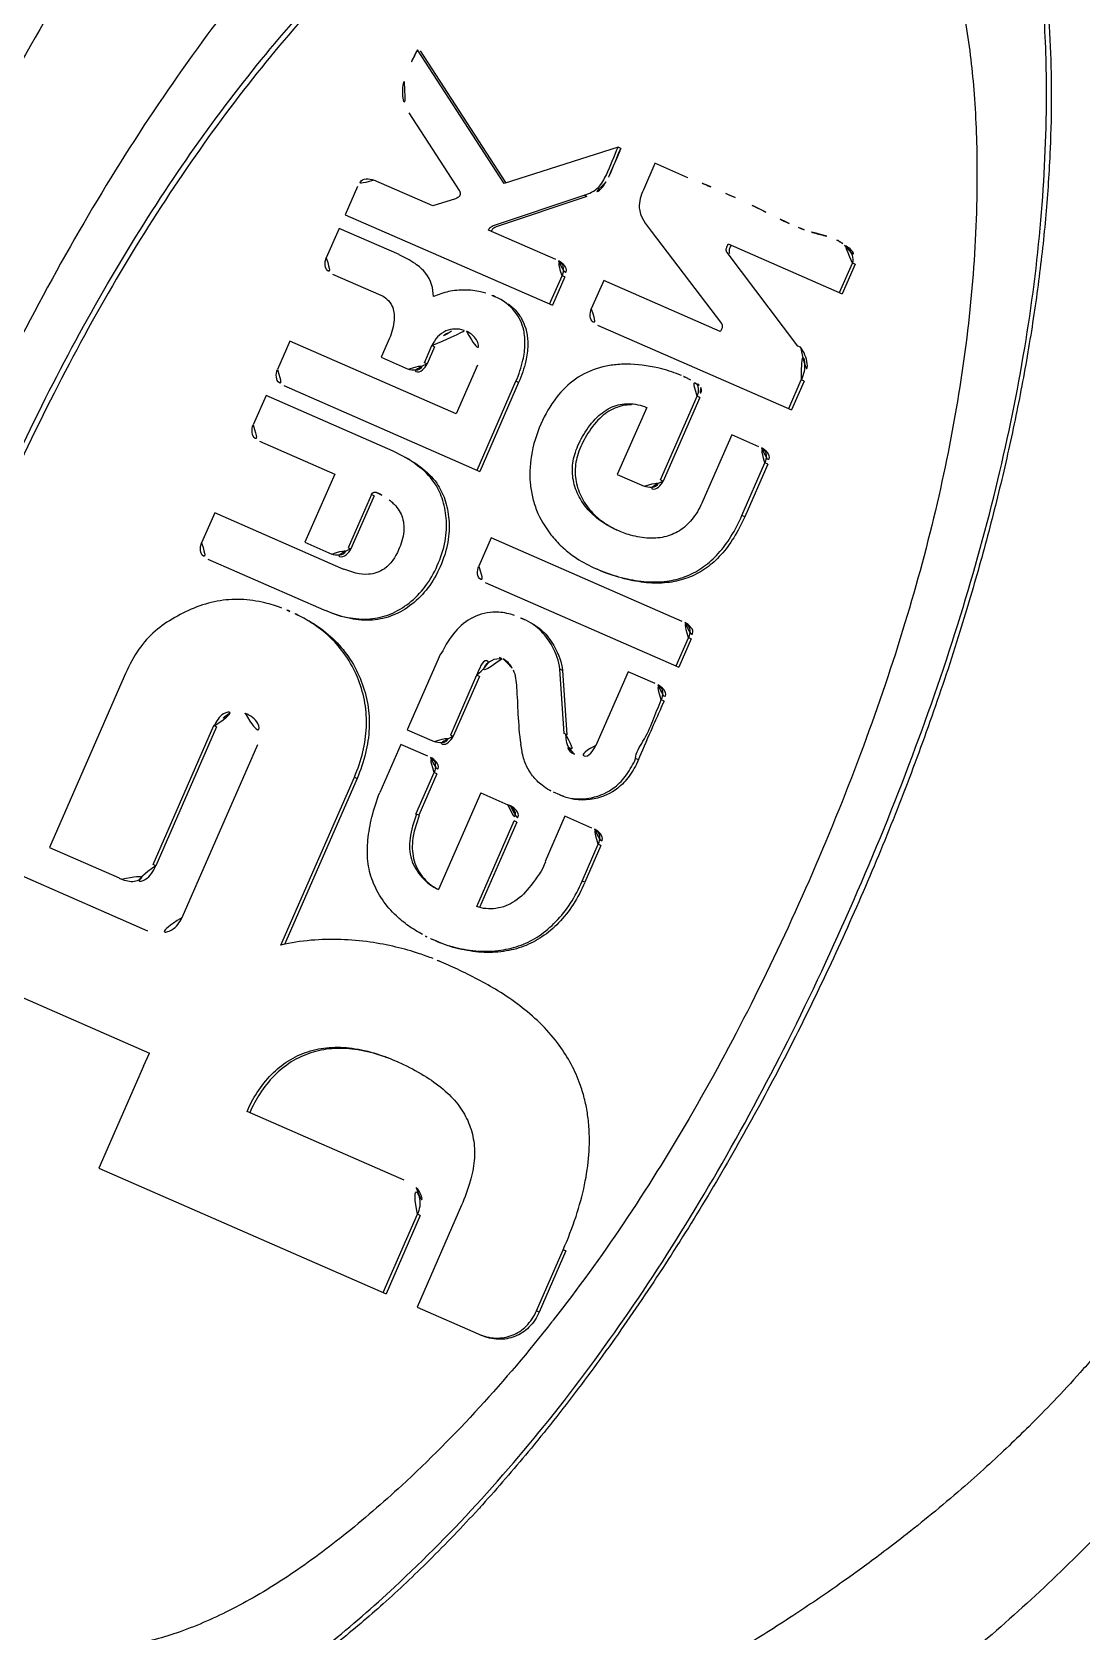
# Model space of a CAD drawing. Header units: millimetres. Extents: x 1145859089 to 1147511753, y -1047484727 to -1047247487.
# Drawn here: x 1146005611.57 to 1146005640.74, y -1047431332.1 to -1047431287.64 of the extents above; entities that cross this region are included whole.
import ezdxf
from ezdxf.xclip import XClip

# ---------------------------------------------------------------- set-up
doc = ezdxf.new("R2010")
doc.units = ezdxf.units.MM
doc.header["$LTSCALE"] = 100
doc.header["$MEASUREMENT"] = 0
doc.header["$XCLIPFRAME"] = 2
doc.layers.get('0').update_dxf_attribs({"linetype": 'CONTINUOUS'})
doc.layers.add('XREF', color=135, linetype='CONTINUOUS')
doc.layers.add('단지배치도$0$W240910', color=135, linetype='CONTINUOUS')

# ---------------------------------------------------------------- blocks, each defined once
blk = doc.blocks.new('단지배치도$0$zw$9902')
at = {"layer": '단지배치도$0$W240910', "linetype": 'ByBlock', "ltscale": 20}
for p, q in [((67483.8571486026, -59922.54398565956), (67481.44611103556, -59918.82888486618)), ((67481.52249096104, -59918.86229144999), (67483.89563750234, -59922.51900701474)), ((67481.20770412043, -59920.58659476337), (67482.60998437073, -59922.74152709718)), ((67487.02848023732, -59921.5413351475), (67483.8571486026, -59922.54398565956)), ((67487.1015667562, -59921.57578297736), (67487.02518683058, -59921.54237639335)), ((67488.04854369763, -59921.98748425546), (67487.7268848776, -59922.72291643076)), ((67488.96353496175, -59922.38686830427), (67488.04860570561, -59921.9873423715)), ((67481.87726189414, -59923.17014309436), (67480.23391310361, -59922.45138526656)), ((67479.78432143893, -59922.62835642399), (67479.44071574847, -59923.41396734044)), ((67482.50907071496, -59922.97012598891), (67481.87726189414, -59923.17014309436)), ((67482.54127017196, -59922.95311722375), (67482.50907103598, -59922.97012679194)), ((67482.56753155909, -59922.93820004021), (67482.54127017196, -59922.95311722375)), ((67482.58785519731, -59922.92537524166), (67482.56753155909, -59922.93820004021)), ((67482.60060869274, -59922.91542780337), (67482.58785519731, -59922.92537524166)), ((67482.60742443928, -59922.90757274991), (67482.60060869274, -59922.91542780337)), ((67482.61319961856, -59922.89945515479), (67482.60742443928, -59922.90757274991)), ((67482.6099844634, -59922.74152703871), (67482.61659078335, -59922.75299976584)), ((67482.6195341596, -59922.89029461493), (67482.61319961856, -59922.89945515479)), ((67482.61659078335, -59922.75299976584), (67482.62228677949, -59922.76435086304)), ((67482.62482813332, -59922.88087153334), (67482.6195341596, -59922.89029461493)), ((67482.62228677949, -59922.76435086304), (67482.62707245196, -59922.77558033043)), ((67482.62917893348, -59922.87117219355), (67482.62482813332, -59922.88087153334)), ((67482.62707245196, -59922.77558033043), (67482.63094780059, -59922.78668816799)), ((67482.63260807499, -59922.86114048051), (67482.62917893348, -59922.87117219355)), ((67482.63094780059, -59922.78668816799), (67482.6339128254, -59922.7976743757)), ((67482.63509404284, -59922.85083250907), (67482.63260807499, -59922.86114048051)), ((67482.6339128254, -59922.7976743757), (67482.63596752644, -59922.80853895347)), ((67482.636669687, -59922.84040290787), (67482.63509404284, -59922.85083250907)), ((67482.63596752644, -59922.80853895347), (67482.63711190369, -59922.81928190151)), ((67482.63734595719, -59922.82990321964), (67482.636669687, -59922.84040290787)), ((67482.63711190369, -59922.81928190151), (67482.63734595719, -59922.82990321964)), ((67483.56196244978, -59923.71457753883), (67486.08055911717, -59922.87150167755)), ((67486.15693904273, -59922.90490826155), (67483.63834237528, -59923.74798412279)), ((67486.15693746202, -59922.90490879069), (67486.08055753657, -59922.87150220675)), ((67479.44071574847, -59923.41396734044), (67485.19891163241, -59925.93245178486)), ((67479.27405670102, -59923.79501215619), (67478.91604837685, -59924.61355287149)), ((67480.94278991912, -59924.52487246944), (67479.27405670102, -59923.79501215619)), ((67483.42297823413, -59923.84619904525), (67483.42730835004, -59923.83355550686)), ((67485.29205320217, -59924.66368359969), (67483.42297827077, -59923.84619905504)), ((67483.42730835004, -59923.83355550686), (67483.43302252851, -59923.82109761331)), ((67483.43302252851, -59923.82109761331), (67483.44012076949, -59923.80882536477)), ((67483.44012076949, -59923.80882536477), (67483.44674429815, -59923.79764664611)), ((67483.44674429815, -59923.79764664611), (67483.4547518894, -59923.78665357245)), ((67483.4547518894, -59923.78665357245), (67483.46971986731, -59923.77312248913)), ((67483.46971986731, -59923.77312248913), (67483.49350700655, -59923.7561455114)), ((67483.49350700655, -59923.7561455114), (67483.52425453247, -59923.73663052403)), ((67483.50365019642, -59923.8670954), (67483.49935815964, -59923.8796056292)), ((67483.50934152733, -59923.8547174921), (67483.50365019642, -59923.8670954)), ((67483.51643215239, -59923.84247190546), (67483.50934152733, -59923.8547174921)), ((67483.52307091284, -59923.83123986308), (67483.51643215239, -59923.84247190546)), ((67483.53110896747, -59923.82014014196), (67483.52307091284, -59923.83123986308)), ((67483.52425453247, -59923.73663052403), (67483.56196244503, -59923.71457752697)), ((67483.54609979282, -59923.80652907309), (67483.53110896747, -59923.82014014196)), ((67483.56989454795, -59923.78952543341), (67483.54609979282, -59923.80652907309)), ((67483.60064207384, -59923.77001044604), (67483.56989454795, -59923.78952543341)), ((67483.63834237054, -59923.74798411095), (67483.60064207384, -59923.77001044604)), ((67487.94685915092, -59923.87084184917), (67489.89489686108, -59926.44053833018)), ((67490.02944925192, -59924.38700050193), (67490.03065581975, -59924.36711810529)), ((67490.03047000556, -59924.40526876814), (67490.02944925192, -59924.38700050193)), ((67490.03065581975, -59924.36711810529), (67490.03463588023, -59924.34582501613)), ((67490.03463588023, -59924.34582501613), (67490.0408432624, -59924.32291779644)), ((67490.0408432624, -59924.32291779644), (67490.04915213847, -59924.29957050041)), ((67490.04915213847, -59924.29957050041), (67490.05952056617, -59924.27617447944)), ((67490.05952056617, -59924.27617447944), (67490.0719904879, -59924.25233838224)), ((67490.0719904879, -59924.25233838224), (67490.08656190362, -59924.2280622087)), ((67490.08656184861, -59924.22806217318), (67493.25125029025, -59925.61221421877)), ((67490.1070357452, -59924.40052468923), (67490.10586919429, -59924.42079494712)), ((67490.1109174449, -59924.37928072123), (67490.1070357452, -59924.40052468923)), ((67490.11700217813, -59924.35661837659), (67490.1109174449, -59924.37928072123)), ((67490.1252508887, -59924.33341797908), (67490.11700217813, -59924.35661837659)), ((67490.1356505581, -59924.30997296982), (67490.1252508887, -59924.33341797908)), ((67490.1482142049, -59924.2859899077), (67490.1356505581, -59924.30997296982)), ((67490.16294182913, -59924.26146879265), (67490.1482142049, -59924.2859899077)), ((67490.03220539566, -59924.42013853483), (67490.03047000556, -59924.40526876814)), ((67490.03421146711, -59924.42998282819), (67490.03220539566, -59924.42013853483)), ((67490.03693217476, -59924.43642862202), (67490.03421146711, -59924.42998282819)), ((67490.0401866984, -59924.44257246927), (67490.03693217476, -59924.43642862202)), ((67490.04391476448, -59924.44944655399), (67490.0401866984, -59924.44257246927)), ((67490.04817664655, -59924.45601869206), (67490.04391476448, -59924.44944655399)), ((67490.05297234439, -59924.46228888344), (67490.04817664655, -59924.45601869206)), ((67492.01618287986, -59927.06430762217), (67490.05297209747, -59924.46228909297)), ((67490.10586919429, -59924.42079494712), (67490.10690567704, -59924.43964682841)), ((67490.10690567704, -59924.43964682841), (67490.10864790351, -59924.45486601001)), ((67490.10864790351, -59924.45486601001), (67490.11065511225, -59924.46459476536)), ((67490.11065511225, -59924.46459476536), (67490.11336806495, -59924.47069082111)), ((67490.11336806495, -59924.47069082111), (67490.12032785508, -59924.48318102145)), ((67490.12032785508, -59924.48318102145), (67490.12457469254, -59924.48957516601)), ((67490.12457469254, -59924.48957516601), (67490.12935226993, -59924.4956954674)), ((67493.17487036469, -59925.57880763478), (67493.53287868883, -59924.76026691949)), ((67493.6092586144, -59924.79367350347), (67493.25125029025, -59925.61221421877)), ((67493.60925855485, -59924.79367363962), (67493.53287862928, -59924.76026705564)), ((67479.09052310165, -59925.06347436368), (67480.42808717195, -59925.64848994362)), ((67485.1225317069, -59925.8990452009), (67485.46682323664, -59925.11186619976)), ((67485.54320316258, -59925.14527278271), (67485.19891163241, -59925.93245178486)), ((67485.54320316215, -59925.14527278372), (67485.46682323664, -59925.11186619976)), ((67486.62336879794, -59925.24596626012), (67486.27942018767, -59926.03236121938)), ((67489.8639838796, -59926.66332663444), (67486.62336879794, -59925.24596626012)), ((67486.45540942127, -59926.48201109118), (67491.84064948422, -59928.83737440314)), ((67489.88966843564, -59926.62029955715), (67489.87780712257, -59926.64166234547)), ((67489.89956786556, -59926.59923830142), (67489.88966843564, -59926.62029955715)), ((67489.89489688558, -59926.44053830979), (67489.89986054169, -59926.44715008132)), ((67489.90756050177, -59926.57828993761), (67489.89956786556, -59926.59923830142)), ((67489.89986054169, -59926.44715008132), (67489.90426410834, -59926.45403434017)), ((67489.90426410834, -59926.45403434017), (67489.90810758554, -59926.46119108627)), ((67489.91359125485, -59926.55764310641), (67489.90756050177, -59926.57828993761)), ((67489.90810758554, -59926.46119108627), (67489.9114617776, -59926.4675829147)), ((67489.9114617776, -59926.4675829147), (67489.91425588026, -59926.47424723052)), ((67489.9174948562, -59926.53786372967), (67489.91359125485, -59926.55764310641)), ((67489.91425588026, -59926.47424723052), (67489.91627748063, -59926.4842962484)), ((67489.91627748063, -59926.4842962484), (67489.9179073245, -59926.49960645585)), ((67489.91876466625, -59926.51830136555), (67489.9174948562, -59926.53786372967)), ((67489.9179073245, -59926.49960645585), (67489.91876466625, -59926.51830136555)), ((67477.9037489775, -59926.9280473079), (67477.55997182714, -59927.7140502457)), ((67482.5248863915, -59928.94921208369), (67477.9037489775, -59926.9280473079)), ((67480.6720259375, -59926.84799399372), (67480.44021211841, -59927.37800694727)), ((67481.64054162873, -59927.52794970603), (67481.85108139986, -59927.04975042802)), ((67481.9274574043, -59927.08316591794), (67481.85108175356, -59927.04974962462)), ((67489.87780712257, -59926.64166234547), (67489.86398392622, -59926.6633266664)), ((67492.09256941889, -59927.09772297154), (67492.01618949338, -59927.06431638758)), ((67480.44021211841, -59927.37800694727), (67481.19041958672, -59927.70612809443)), ((67481.92745704768, -59927.08316672793), (67481.71695945179, -59927.56127021334)), ((67481.71695945316, -59927.56127021024), (67481.64054163033, -59927.5279497024)), ((67483.11487999471, -59927.60026639332), (67482.5248863915, -59928.94921208369)), ((67489.04367329172, -59928.00913901703), (67488.88311773256, -59927.93031673697)), ((67477.73393217215, -59928.16514780215), (67483.180485391, -59930.54732788666)), ((67483.10410546549, -59930.5139213027), (67484.18498883501, -59928.0426183002)), ((67484.26136876052, -59928.07602488415), (67483.180485391, -59930.54732788666)), ((67484.26136876052, -59928.07602488415), (67484.18498883501, -59928.0426183002)), ((67491.76426955865, -59928.80396781916), (67492.11456218618, -59928.00306806753)), ((67492.19094211175, -59928.03647465151), (67491.84064948422, -59928.83737440314)), ((67492.1909361142, -59928.03648836416), (67492.11455618864, -59928.00308178017)), ((67477.24294242513, -59928.43889784272), (67476.8852770208, -59929.25665451524)), ((67480.77801686703, -59929.98504704835), (67477.24294242513, -59928.43889784272)), ((67487.81800554221, -59928.76809691894), (67487.00219921733, -59930.6333348133)), ((67488.20099821952, -59930.7835803632), (67489.21826995848, -59928.4577173017)), ((67489.29464988402, -59928.49112388567), (67488.27737814677, -59930.81698694317)), ((67489.29464988355, -59928.49112388668), (67489.21826995804, -59928.45771730272)), ((67477.05940882573, -59929.70736005032), (67479.15108566076, -59930.62220485206)), ((67490.18149554156, -59929.53375994432), (67489.38113963796, -59931.36792722211)), ((67490.93131248016, -59929.86171028398), (67490.18149554144, -59929.53375994427)), ((67479.15108566088, -59930.6222048521), (67478.32224838165, -59932.51723637401)), ((67490.46580354383, -59931.77274599782), (67491.1050061452, -59930.31129016224)), ((67491.1813860712, -59930.3446967452), (67490.5421834694, -59931.8061525818)), ((67491.18138607076, -59930.34469674622), (67491.1050061452, -59930.31129016224)), ((67487.00219921727, -59930.63333481329), (67487.75240668555, -59930.96145596044)), ((67488.20099821952, -59930.7835803632), (67488.27737814502, -59930.81698694716)), ((67480.16798466333, -59931.19259654226), (67479.52243804431, -59932.66855717119)), ((67480.24436458884, -59931.22600312621), (67479.59881796982, -59932.70196375514)), ((67480.16798466333, -59931.19259654226), (67480.17326178498, -59931.18197528979)), ((67480.24436458884, -59931.22600312621), (67480.16798466333, -59931.19259654226)), ((67480.17326178498, -59931.18197528979), (67480.17906959707, -59931.17227142979)), ((67480.17906959707, -59931.17227142979), (67480.18540809979, -59931.16348496209)), ((67480.18540809979, -59931.16348496209), (67480.19227729295, -59931.15561588685)), ((67480.19227729295, -59931.15561588685), (67480.1996771766, -59931.14866420395)), ((67480.1996771766, -59931.14866420395), (67480.20760775084, -59931.14262991351)), ((67480.20760775084, -59931.14262991351), (67480.21606901559, -59931.13751301542)), ((67480.21606901559, -59931.13751301542), (67480.22506097078, -59931.13331350969)), ((67480.22506097078, -59931.13331350969), (67480.2345836166, -59931.13003139636)), ((67480.2345836166, -59931.13003139636), (67480.24473774727, -59931.12768855615)), ((67480.24473774727, -59931.12768855615), (67480.25542256847, -59931.12626310841)), ((67480.25542256847, -59931.12626310841), (67480.26633569688, -59931.12568941069)), ((67480.26633569688, -59931.12568941069), (67480.27746503064, -59931.12596753892)), ((67480.27746503064, -59931.12596753892), (67480.28882267175, -59931.12709741724)), ((67480.28882267175, -59931.12709741724), (67480.30014254275, -59931.12901317622)), ((67480.30014254275, -59931.12901317622), (67480.31133595112, -59931.13169285918)), ((67480.31133595112, -59931.13169285918), (67480.32249158953, -59931.13515842278)), ((67480.32249158953, -59931.13515842278), (67480.33360945777, -59931.13940986696)), ((67475.81605292624, -59931.7013000615), (67475.45221496455, -59932.53316950503)), ((67479.40189622334, -59933.26965423804), (67475.81605292624, -59931.7013000615)), ((67490.5421834694, -59931.8061525818), (67490.46580354383, -59931.77274599782)), ((67483.49645413904, -59932.39526081235), (67483.15233406881, -59933.18204779306)), ((67488.80609533575, -59934.71755915525), (67483.49645413904, -59932.39526081235)), ((67478.32224838156, -59932.51723637397), (67479.07401796852, -59932.84604075103)), ((67479.52243804431, -59932.66855717119), (67479.5988179697, -59932.7019637551)), ((67475.62668968938, -59932.98309099719), (67478.85012146618, -59934.3929358429)), ((67483.32837091223, -59933.63265251514), (67488.71322044553, -59935.98784501961)), ((67488.63684051996, -59935.95443843563), (67488.98061767031, -59935.16843549781)), ((67489.05699759588, -59935.20184208179), (67488.71322044553, -59935.98784501961)), ((67489.05699759547, -59935.20184208272), (67488.9806176699, -59935.16843549874)), ((67482.08911107157, -59935.61297258985), (67481.16545645366, -59937.72479195446)), ((67473.30436616542, -59936.24941420768), (67471.2266147898, -59940.99992971927)), ((67483.09358871909, -59936.21389154393), (67482.36659863553, -59937.87606234517)), ((67483.1699686446, -59936.24729812788), (67482.44297856104, -59937.90946892912)), ((67483.16996864445, -59936.24729812826), (67483.09358871894, -59936.21389154431)), ((67485.52687441211, -59937.8315581416), (67485.40072445746, -59936.04469736214)), ((67485.47710438291, -59936.07810394609), (67485.40072445746, -59936.04469736214)), ((67485.47710438288, -59936.07810394617), (67485.60325433762, -59937.86496472555)), ((67487.29913999717, -59936.1175188136), (67486.402747508, -59938.16700677174)), ((67488.05012852477, -59936.4459815757), (67487.29913999717, -59936.1175188136)), ((67488.30103074634, -59936.9302644866), (67488.22465082083, -59936.89685790263)), ((67474.10375523046, -59941.47513412987), (67475.79383571484, -59937.61097903842)), ((67475.8702156404, -59937.64438562242), (67474.18013515603, -59941.50854071385)), ((67475.87008789167, -59937.64467770371), (67475.7937079661, -59937.61127111972)), ((67481.16545645366, -59937.72479195446), (67481.91644498121, -59938.05325471652)), ((67477.00682082502, -59938.14150703591), (67474.90352192053, -59942.95043373837)), ((67480.98576645186, -59938.1356303978), (67480.40040226665, -59939.47399150992)), ((67481.73675497941, -59938.46409315986), (67480.98576645186, -59938.1356303978)), ((67482.36659863553, -59937.87606234517), (67482.44297856104, -59937.90946892912)), ((67484.35455798631, -59938.33331057095), (67484.32073348091, -59938.12783543607)), ((67485.60335017063, -59937.86632215853), (67485.52697024512, -59937.83291557457)), ((67487.58792901447, -59938.56068143355), (67487.5115490889, -59938.52727484956)), ((67477.65673382711, -59943.71004875902), (67479.69694609696, -59939.04536166097)), ((67479.69694390954, -59939.04536666222), (67479.77332383505, -59939.07877324619)), ((67481.407623273, -59940.06863812139), (67481.91274421269, -59938.91374303271)), ((67481.98912413864, -59938.94714961565), (67481.48400319851, -59940.10204470536)), ((67481.9891241382, -59938.94714961667), (67481.91274421269, -59938.91374303271)), ((67479.77332602246, -59939.07876824494), (67477.75653234575, -59943.68991169421)), ((67483.20969319914, -59939.48099463485), (67482.03364957104, -59942.16986952294)), ((67483.20969319914, -59939.48099463485), (67483.96029119703, -59939.80928658946)), ((67485.40307541285, -59939.53571754854), (67485.22874625726, -59939.4594705303)), ((67481.48442307624, -59940.10108470838), (67481.40804315062, -59940.06767812437)), ((67483.09510917481, -59942.63412422258), (67484.13364194235, -59940.25965051058)), ((67484.21002186826, -59940.2930570936), (67483.17148910032, -59942.66753080653)), ((67484.21002186785, -59940.29305709455), (67484.13364194235, -59940.25965051058)), ((67485.54441912094, -59940.12946597859), (67484.99420422045, -59941.38746270054)), ((67486.29540764855, -59940.4579287407), (67485.54441912094, -59940.12946597859)), ((67473.96028433405, -59943.32106791218), (67467.46108980649, -59940.47849001992)), ((67471.22661478978, -59940.99992971924), (67473.16168923295, -59941.84628072608)), ((67486.02207665809, -59941.9327650202), (67486.47061582241, -59940.90723699855)), ((67486.54699574842, -59940.94064358152), (67486.09845658366, -59941.96617160419)), ((67486.54699574798, -59940.94064358254), (67486.47061582241, -59940.90723699855)), ((67474.18012746514, -59941.5085582981), (67474.10374753957, -59941.4751517141)), ((67473.15877428243, -59941.85205765648), (67473.22764495903, -59941.87717476104)), ((67486.09846216513, -59941.96615884223), (67486.0220822398, -59941.93275225835)), ((67467.35131307988, -59943.80464913782), (67474.00685450734, -59946.71560907945)), ((67481.94058274088, -59943.5847381882), (67481.86959163487, -59943.55550467374)), ((67473.8382795571, -59947.07620136159), (67472.59931013625, -59949.90894810946)), ((67473.83827955651, -59947.07620136133), (67474.006854507, -59946.71560907921)), ((67481.08377625613, -59950.24519232663), (67476.71921682582, -59948.33624805771)), ((67472.59931013625, -59949.90894810946), (67480.57571446363, -59953.39761897545)), ((67482.67713725081, -59950.9420867985), (67481.43816783011, -59953.77483354599)), ((67480.49933453812, -59953.36421239149), (67481.45059420407, -59951.18927757895)), ((67481.52697412958, -59951.22268416292), (67480.57571446363, -59953.39761897545)), ((67481.52697424812, -59951.22268389192), (67481.45059432261, -59951.18927730796)), ((67484.75487324607, -59953.87580480862), (67485.49832348243, -59952.17599995158)), ((67485.57470340794, -59952.20940653555), (67484.83125317158, -59953.90921139259)), ((67485.57470340794, -59952.20940653555), (67485.49832348243, -59952.17599995158)), ((67481.43816783, -59953.77483354595), (67483.13150441644, -59954.51545472976)), ((67484.83125317158, -59953.90921139259), (67484.75487324607, -59953.87580480862))]:
    blk.add_line(p, q, dxfattribs=at)
at = {"layer": '단지배치도$0$W240910'}
blk.add_arc((56404.25328233768, -57219.78006558635, -4.957363993693072e-09), 12756.71861027467, 322.5073299378093, 9.110085019833855, dxfattribs=at)
at = {"layer": '단지배치도$0$W240910', "linetype": 'ByBlock', "ltscale": 20}
for centre, radius, start, end in [((67437.68560325768, -60045.43008364028), 133.3106795764, 67.08195526433295, 67.3761923528364), ((67475.46438678101, -59956.09221433327), 36.3133023649, 65.92042549609518, 67.09333300442195), ((67482.79267683337, -59927.46398162474), 1.951704433999999, 65.15448943733622, 73.56634291825888), ((67487.28198168936, -59931.39330182824), 3.815296988299999, 65.1861997367006, 66.84495428926778), ((67476.0820712102, -59938.60078487254), 4.5459844478, 66.36018911370692, 69.46270394404708), ((67476.07798654147, -59938.61921180361), 4.564504421199999, 63.32795742764846, 66.40596838487559), ((67485.8241389344, -59938.10166907018), 1.482423987499999, 241.4891901778156, 246.3226636936237), ((67479.6972100893, -59949.56257170309), 5.8956810273, 66.38875529903929, 68.22188574787785)]:
    blk.add_arc(centre, radius, start, end, dxfattribs=at)
for points, start_tangent, end_tangent in [([(67493.69580128623, -59907.71878305427), (67492.34997690606, -59907.28769096376), (67490.93632765178, -59907.14367653885), (67489.45485352326, -59907.28673977932), (67487.90555452064, -59907.71688068546), (67486.28843064397, -59908.43409925708), (67484.60348189314, -59909.4383954942), (67482.8507082682, -59910.7297693968), (67481.03010976908, -59912.30822096507), (67478.61037545803, -59914.75607810794), (67476.30766738171, -59917.49733827505), (67474.1219855402, -59920.53200146664), (67472.0533299335, -59923.86006768238), (67470.10170056156, -59927.48153692253), (67468.26709742442, -59931.39640918694), (67466.63627655854, -59935.40607234529), (67465.30067633573, -59939.3012066738), (67464.26029675588, -59943.0818121723), (67463.51513781905, -59946.74788884088), (67463.0651995253, -59950.29943667943), (67462.91048187454, -59953.73645568815), (67462.9875687582, -59956.14122759187), (67463.22945637588, -59958.30209246442), (67463.63614472735, -59960.21905030585), (67464.20763381277, -59961.8921011162), (67464.94392363215, -59963.32124489536), (67465.84501418541, -59964.50648164337), (67466.91090547267, -59965.44781136027), (67468.1415974937, -59966.1452340461)], (-0.9156921649164517, 0.4018804039893236), (0.9161997634690754, -0.4007218404569563)), ([(67468.14143840989, -59966.14559653378), (67469.48690078256, -59966.57645632024), (67470.90030915372, -59966.72015513977), (67472.38166352332, -59966.57669299249), (67473.93096389138, -59966.14606987814), (67475.54821025798, -59965.42828579695), (67477.23340262313, -59964.42334074888), (67478.98654098666, -59963.13123473381), (67480.8076253488, -59961.55196775188), (67483.22784911931, -59959.10327607795), (67485.5308800558, -59956.36151051472), (67487.71671815822, -59953.32667106211), (67489.78536342664, -59949.99875772021), (67491.73681586087, -59946.37777048886), (67493.5710754611, -59942.46370936834), (67495.20139269289, -59938.45517172775), (67496.53655936304, -59934.56095102661), (67497.5765754715, -59930.78104726478), (67498.32144101834, -59927.11546044226), (67498.77115600361, -59923.56419055913), (67498.92572042719, -59920.12723761541), (67498.84857234528, -59917.72249374969), (67498.60667805184, -59915.56167344295), (67498.20003754701, -59913.64477669509), (67497.62865083071, -59911.97180350625), (67496.89251790289, -59910.54275387643), (67495.99163876366, -59909.3576278055), (67494.92601341294, -59908.41642529359), (67493.69564185073, -59907.71914634065)], (0.915693304641685, -0.4018778070936373), (-0.9161997634733651, 0.4007218404471489)), ([(67494.06802458462, -59907.88814999863), (67494.19071537317, -59907.94986767818), (67494.57000839291, -59908.16319712745), (67495.1710995753, -59908.57902021547), (67495.72722245308, -59909.06419397714), (67496.23954086145, -59909.61661009333), (67496.77556243652, -59910.33263456174), (67497.21760228934, -59911.06291610921), (67497.60689535813, -59911.84904620958), (67497.77307086912, -59912.23842372156), (67498.12879910189, -59913.22172932756), (67498.42103262997, -59914.25427150379), (67498.65450086366, -59915.33326185861), (67498.83272141914, -59916.45639237952), (67498.99951455, -59918.17947765102), (67499.05607630112, -59919.66870381281), (67499.04191678463, -59921.19707099957), (67499.01642430533, -59921.83613997209), (67498.88716211691, -59923.6468258142), (67498.67693128315, -59925.48387595356), (67498.38987607844, -59927.34526346307), (67498.02901795547, -59929.22899665024), (67497.59652819211, -59931.13311845642), (67497.09390851288, -59933.05570148324), (67496.52211317472, -59934.99484090792), (67495.74033026738, -59937.3551879014), (67494.88924378235, -59939.65474218238), (67493.9555851387, -59941.94106598443), (67492.94085821635, -59944.21218464387), (67492.15738691844, -59945.84109515017), (67491.0238080153, -59948.03003499437), (67489.82971459537, -59950.14913101982), (67488.57578737036, -59952.19829275046), (67487.26922722146, -59954.16470871924), (67485.91750044093, -59956.03336633179), (67484.52466731635, -59957.79357532186), (67483.25195436753, -59959.26299849439), (67483.14204410018, -59959.38388526285)], (0.8982807293296773, -0.4394220423635382), (-0.674150598719622, -0.7385939143033708)), ([(67469.50828384486, -59931.94020636861), (67471.1190694831, -59928.51182977446), (67472.83987864715, -59925.33486856351), (67474.67071133698, -59922.4093227359), (67476.61156755252, -59919.73519229153), (67478.66244729381, -59917.31247723028), (67480.8233505608, -59915.14117755242), (67482.44983814642, -59913.74103998966), (67484.01830345305, -59912.59712981161), (67485.52874648079, -59911.70944701805), (67486.98116722962, -59911.07799160911), (67488.37556569962, -59910.70276358457), (67489.71194189065, -59910.58376294472), (67490.99029580274, -59910.72098968941), (67492.21062743719, -59911.11444381927)], (0.4008720622689164, 0.9161340457008822), (0.9160592686970281, -0.4010429107143849)), ([(67491.94673538773, -59911.01460953685), (67491.1224822702, -59910.77970677149), (67489.84334837305, -59910.64278329207), (67488.50650419091, -59910.7619658911), (67487.111949724, -59911.13725456868), (67485.65968497217, -59911.76864932459), (67484.14970993545, -59912.65615015896), (67482.58202461395, -59913.79975707179), (67480.9566290075, -59915.19947006305), (67478.79517878071, -59917.372019242), (67476.74397086352, -59919.79548400381), (67474.80300525611, -59922.46986434843), (67472.97228195824, -59925.39516027585), (67471.25180097003, -59928.57137178612), (67469.64156229148, -59931.99849887923)], (-0.9408776715502036, 0.3387465234925186), (-0.4008720622683151, -0.9161340457011454)), ([(67492.21062743719, -59911.11444381927), (67493.32762264344, -59911.74417719206), (67494.29636903328, -59912.59041756016), (67495.11686660547, -59913.65316492291), (67495.78911535992, -59914.93241928027), (67496.31311529662, -59916.42818063221), (67496.68886641558, -59918.14044897877), (67496.91636871692, -59920.06922432), (67496.99562220048, -59922.21450665573), (67496.87165922002, -59925.25771370018), (67496.48613714759, -59928.39741443806), (67495.83905598332, -59931.63360886938), (67494.93041572705, -59934.9662969941), (67493.76021637875, -59938.39547881224), (67492.32845793865, -59941.92115432392)], (0.9160592686974628, -0.4010429107133925), (-0.4007218404618734, -0.9161997634669248)), ([(67472.97085667794, -59914.88308541845), (67470.82814246527, -59918.4947308792), (67468.68714553022, -59922.25254863383), (67466.6166475346, -59926.0437622531), (67464.66464628154, -59929.83243657598)], (-0.5217028368817147, -0.8531272765476269), (-0.4757998477458544, -0.8795535827253631)), ([(67481.44899290177, -59918.83008755128), (67481.07563159356, -59919.71242261614)], (-0.3852546119961754, -0.9228103185030371), (-0.2280542885667906, -0.9736484177906803)), ([(67481.07563159356, -59919.71242261614), (67481.0517630027, -59920.17355160785), (67481.20689814517, -59920.58715491503)], (-0.2280542885484875, -0.9736484177949672), (0.5679013279812223, -0.8230966417603489)), ([(67486.08056480892, -59922.87152420879), (67486.46834394132, -59922.65850023985), (67486.69824268002, -59922.30843008353), (67487.02425933699, -59921.53940376799)], (0.9686315710770853, 0.2485012666219983), (0.4159687056707166, 0.9093789286664987)), ([(67487.10063926253, -59921.57281035195), (67486.77462260553, -59922.34183666749), (67486.69175631655, -59922.4992082503)], (-0.4159687056392369, -0.9093789286808981), (-0.5105449839982356, -0.8598510448410479)), ([(67480.23391308272, -59922.45138531853), (67479.86271298223, -59922.50477050712), (67479.85702728099, -59922.61265687337)], (-0.9277888955421565, 0.3731055685843696), (0.2110439208074943, -0.9774765795098113)), ([(67486.69175631655, -59922.4992082503), (67486.54472386677, -59922.69190682379), (67486.15694473442, -59922.90493079275)], (-0.5105449840356696, -0.8598510448188209), (-0.9686315710600513, -0.2485012666883955)), ([(67487.7268848776, -59922.72291643076), (67487.61278378806, -59923.22286162313), (67487.94685915092, -59923.87084184917)], (-0.4007218403770487, -0.9161997635040251), (0.6390921882105929, -0.7691301417628855)), ([(67491.13034407489, -59923.34259403218), (67490.9935031296, -59923.27412715142), (67490.2803963006, -59922.93890694837)], (-0.8930205731743645, 0.4500158395960409), (-0.9124510013607421, 0.4091859847499415)), ([(67510.28498244288, -59923.47182020958), (67510.77556402932, -59926.70341699551), (67511.07242608763, -59929.8183186622), (67511.17816525145, -59933.08604555541), (67511.06190189623, -59936.26782460167), (67510.69772599533, -59939.52742735112), (67510.08612086056, -59942.66583324925), (67509.18609136168, -59945.81282750634), (67508.01782153029, -59948.84183799123), (67506.62100322905, -59951.67860044324), (67504.96608560681, -59954.40668008379), (67503.05302376417, -59957.02607631475), (67500.88175769875, -59959.5367996412), (67499.09393267395, -59961.3394922647), (67497.16917705655, -59963.0756903178), (67495.1853993545, -59964.68547233409), (67493.14301269708, -59966.18717150818), (67490.964091281, -59967.6469066643)], (0.2293451104577894, -0.9733451701781359), (-0.8699253016860546, -0.4931835048807154)), ([(67491.78008526022, -59923.66203893312), (67491.13034407489, -59923.34259403218)], (-0.9098954662986753, 0.41483760727436), (-0.8930205731734345, 0.4500158395978864)), ([(67492.19543932148, -59923.83289237994), (67491.78008526022, -59923.66203893312)], (-0.9409261324503325, 0.3386118918054405), (-0.9098954662487574, 0.414837607383849)), ([(67492.81898614531, -59924.01253851186), (67492.4618504163, -59923.91837505953), (67492.19543932148, -59923.83289237994)], (-0.9611488587874657, 0.2760305621693955), (-0.9409261324444448, 0.3386118918218012)), ([(67506.34008139142, -59924.37794285137), (67506.93810487521, -59927.28946848289), (67507.36335476421, -59930.22742088843), (67507.59294404928, -59933.17933423506), (67507.6056437901, -59936.09604813291), (67507.57092058519, -59936.86406449319), (67507.51820333992, -59937.64831209976), (67507.41909361421, -59938.70062991095), (67507.30168503473, -59939.64274251876), (67507.1906372366, -59940.37744003111), (67507.09963358406, -59940.90713923117), (67507.00556152727, -59941.404316774), (67506.85242127144, -59942.13221708269), (67506.66022223805, -59942.9413333171), (67506.42188519207, -59943.82903252557), (67506.05691084429, -59945.01476252411), (67505.70850697209, -59946.00734723157), (67505.41509822148, -59946.76471125198), (67505.21488472915, -59947.24799088328), (67505.03504065087, -59947.66177463562), (67504.7882846297, -59948.20224295784), (67504.47586932164, -59948.84753655845), (67503.79721574354, -59950.12580771072), (67502.22315510406, -59952.62166111404), (67501.41887122061, -59953.71596643103), (67500.62795096124, -59954.70320077246), (67499.86171915979, -59955.58954374357), (67499.13004368436, -59956.3810240805), (67498.44141020492, -59957.08337335417), (67497.88772860332, -59957.6214330768), (67497.26387902143, -59958.20181699375), (67496.56667742084, -59958.82085250194), (67495.73422453436, -59959.52289895336), (67494.95778395305, -59960.14463404464), (67494.33211983566, -59960.62446562773), (67493.25908935323, -59961.40724334893), (67491.96392402728, -59962.29153570265), (67490.52911847015, -59963.20361749732), (67488.95131091925, -59964.13523727575)], (0.2323173651991344, -0.9726400371293236), (-0.8672006642454839, -0.4979588416045966)), ([(67493.26468259754, -59924.21640548974), (67492.81898614531, -59924.01253851186)], (-0.7991758130226704, 0.601097346425314), (-0.96114885877867, 0.2760305622000222)), ([(67493.53287106846, -59924.76026374873), (67493.39283142492, -59924.33403115332), (67493.26468259754, -59924.21640548974)], (0.3842855751171112, 0.9232142745630134), (-0.7991758130134744, 0.6010973464375402)), ([(67493.31851382105, -59924.27425768919), (67493.46968084664, -59924.36767349576), (67493.60925099396, -59924.79367033268)], (0.9180882065455557, -0.3963761408081535), (-0.384285575213288, -0.9232142745229801)), ([(67478.9160215075, -59924.61354172071), (67478.97072067182, -59924.98224887124), (67479.07660356272, -59924.98773039231)], (-0.3834365915884336, -0.9235672039602992), (0.9768795739024833, 0.2137903133729475)), ([(67481.89172387336, -59925.69052134264), (67481.68234864733, -59925.04681974629), (67481.38361662923, -59924.77428794978), (67480.94166028482, -59924.52735337707)], (0.02028356504572254, 0.9997942673315525), (-0.9100494491260062, 0.4144996986071919)), ([(67485.46682318507, -59925.11186617721), (67485.41590758046, -59924.74216484133), (67485.30808050887, -59924.7367505242)], (0.3833986232669514, 0.923582966320301), (-0.976782500555872, -0.2142333928401868)), ([(67485.36843436863, -59924.69708735727), (67485.57967187694, -59924.99966412716), (67485.5039487569, -59925.07857940071)], (0.9156246917008661, -0.4020341079407243), (-0.8618045002134562, -0.5072405774500253)), ([(67480.42808717195, -59925.64848994362), (67480.74204232171, -59925.94657512385), (67480.80176289202, -59926.33171197468), (67480.6720259375, -59926.84799399372)], (0.9161997634421827, -0.4007218405184431), (-0.4007218404508268, -0.9161997634717565)), ([(67483.34482364933, -59925.59200830989), (67483.20535435202, -59925.55620998838), (67482.76474280443, -59925.5079166808), (67482.31583708996, -59925.55165502653), (67481.89572031176, -59925.69114935042)], (-0.9590057188089426, 0.2833867168583304), (-0.9076337564666025, -0.4197629856506218)), ([(67484.18498883501, -59928.0426183002), (67484.38114736247, -59927.45573384658), (67484.436950967, -59927.00927857978), (67484.40068752764, -59926.6246294804), (67484.15840493486, -59926.11004902812), (67483.61284000453, -59925.69268257821)], (0.4007218404846254, 0.9161997634569736), (-0.903743991907323, 0.4280733548019736)), ([(67483.96725813497, -59925.88923515267), (67484.08496475598, -59925.98428768059), (67484.35314328008, -59926.32294224974), (67484.51333088463, -59927.0426855853), (67484.45970956268, -59927.47939804077), (67484.26136876052, -59928.07602488415)], (0.8095056187116565, -0.587112130069085), (-0.4007218404508268, -0.9161997634717565)), ([(67486.2793935017, -59926.03235014749), (67486.33510414918, -59926.40062088327), (67486.44127169129, -59926.40604235485)], (-0.3833545132524585, -0.9236012760758673), (0.9764582164547279, 0.2157066329950285)), ([(67481.85115758091, -59927.04978301132), (67482.24180485777, -59926.6454231317), (67482.74293105787, -59926.62809396844), (67482.80887158748, -59926.65358069971)], (0.400208543184872, 0.9164240950356132), (0.9139143892392211, -0.4059069956794309)), ([(67482.39947614667, -59926.65552794405), (67481.92753326087, -59927.08319931749)], (-0.9456602048079037, -0.3251565423648643), (-0.4001864478073297, -0.916433743917885)), ([(67482.80887158748, -59926.65358069971), (67483.06004862275, -59926.85199432894), (67483.11372947964, -59927.5998359541)], (0.9139143892324564, -0.4059069956946619), (-0.3507923590225801, -0.9364532667738275)), ([(67492.11559361804, -59928.00353552469), (67492.20153288892, -59927.52113436283), (67492.01665200057, -59927.06396506296)], (0.4127046573162069, 0.9108648998778646), (-0.5870375165921087, 0.8095597285644649)), ([(67492.09303192605, -59927.097371647), (67492.27791281432, -59927.55454094674), (67492.19197354346, -59928.03694210862)], (0.5870375165921087, -0.8095597285644649), (-0.4127046573162069, -0.9108648998778646)), ([(67477.55997182714, -59927.7140502457), (67477.61928754588, -59928.08812974546), (67477.71982265916, -59928.09494853429)], (-0.4007218404508268, -0.9161997634717565), (0.9803931422431889, 0.1970514822134727)), ([(67481.19041960852, -59927.70612804209), (67481.56154452494, -59927.65340798626), (67481.56664133261, -59927.54454720774)], (0.9236005141169282, -0.3833563490056556), (-0.2191231535727438, 0.9756972089579513)), ([(67481.71696032639, -59927.56127124594), (67481.41288438483, -59927.77590565104), (67481.33354209238, -59927.69997334418)], (-0.4003797375239653, -0.9163493142793532), (-0.5098990750154618, 0.8602342316476231)), ([(67488.78223519196, -59927.88534935747), (67488.23781728517, -59927.6988907312), (67487.36737083265, -59927.57192344926), (67486.97013453749, -59927.5824357098), (67486.59612439683, -59927.64597130606), (67485.91778257853, -59927.93211250617), (67485.37207642768, -59928.41684199157), (67484.92747456118, -59929.13088437081), (67484.63386752098, -59930.00073380493), (67484.58327861768, -59930.86427793305), (67484.64397464573, -59931.25588312528), (67484.75979567351, -59931.62675795579), (67485.1568127278, -59932.30631653171), (67485.45783866479, -59932.63368175186), (67485.80434448185, -59932.91565823149), (67486.34898843954, -59933.22486786287)], (-0.919435175211635, 0.3932416033223725), (0.9086700761857799, -0.4175149011047739)), ([(67489.21826990647, -59928.45771728017), (67489.16751466785, -59928.08764967836), (67489.05966431016, -59928.08221053865)], (0.3834204400668096, 0.9235739094078904), (-0.9768797945719511, -0.2137893050577202)), ([(67489.24168398618, -59928.12347252264), (67489.31865496325, -59928.21970528619)], (0.7378421445632344, -0.6749733103659191), (0.4622939538097222, -0.8867267337071634)), ([(67489.31865496325, -59928.21970528619), (67489.33119311469, -59928.34534485794), (67489.2553750881, -59928.42432047377)], (0.4622939536529234, -0.8867267337889102), (-0.8620546943264112, -0.5068152562717482)), ([(67486.99496839833, -59932.18078884803), (67486.81877314558, -59932.09462234192), (67486.37415939235, -59931.79579492977), (67486.04355127501, -59931.42113196509), (67485.8237310448, -59930.96845576502), (67485.75471584182, -59930.50078432333), (67485.83650566611, -59930.01811763992), (67486.06910051772, -59929.52045571501), (67486.44213353386, -59929.04094414794), (67486.85779002591, -59928.75615542851), (67487.31606999366, -59928.66608955657), (67487.8169734373, -59928.7707465322)], (-0.9122530064129435, 0.4096272113648536), (0.9319159401699579, -0.3626743449117175)), ([(67487.39217457664, -59928.69938962361), (67486.93380282918, -59928.78941998795), (67486.51823812036, -59929.07424420926), (67486.14548045024, -59929.55386228743), (67485.9128496118, -59930.05207255625), (67485.83104778861, -59930.53492201964), (67485.90007498063, -59931.00241067761), (67486.11993118795, -59931.45453853003), (67486.45112813398, -59931.82971556245), (67486.8951530419, -59932.12802891056), (67486.99580933331, -59932.17898177785)], (-0.9999347256636513, 0.01142560335205539), (0.9004203228019406, -0.435020967638629)), ([(67476.8852770208, -59929.25665451524), (67476.94477250494, -59929.63036035903), (67477.04526989075, -59929.63716057701)], (-0.4007218404508268, -0.9161997634717565), (0.9803137993634113, 0.1974458274506539)), ([(67478.85012146618, -59934.3929358429), (67479.51051333829, -59934.60529899981), (67480.12478513218, -59934.64513265392), (67480.69293684789, -59934.51243680539), (67481.21496848532, -59934.20721145411), (67481.66451948893, -59933.74853151059), (67482.00146653745, -59933.16627006799), (67482.2158466159, -59932.48485335975), (67482.24655938253, -59931.84606263728), (67482.13191129823, -59931.29208824917), (67481.90815487588, -59930.84437040442), (67481.45510206107, -59930.38899339025), (67480.77664306993, -59929.98796002979)], (0.9161997634717565, -0.4007218404508268), (-0.9043690108937585, 0.4267513235305133)), ([(67481.10474120465, -59930.14895212298), (67481.53218374011, -59930.42273158593), (67481.98453480139, -59930.87777698839), (67482.20858640398, -59931.32645916505), (67482.3229393081, -59931.87946922127), (67482.29210841216, -59932.51913111206), (67482.07784646295, -59933.19967665196), (67481.7403873805, -59933.78256076007), (67481.29134841083, -59934.24061803808), (67480.76904843867, -59934.545726143), (67480.20080727813, -59934.67838290943), (67479.58662492913, -59934.63858833743), (67478.92650139169, -59934.42634242687)], (0.8775482802512505, -0.479488285391909), (-0.9161997634717565, 0.4007218404508268)), ([(67491.10500609374, -59930.31129013973), (67491.05496304069, -59929.94022308494), (67490.94715193255, -59929.93469510514)], (0.3835744461238729, 0.9235099589505056), (-0.9772560163773993, -0.2120629115479088)), ([(67491.00769365637, -59929.89511401909), (67491.21818914756, -59930.19842102114), (67491.14208222253, -59930.27753177626)], (0.9156252110891058, -0.4020329250422539), (-0.8630832031772062, -0.5050617629492193)), ([(67487.75240670741, -59930.96145590799), (67488.12205212552, -59930.9086439262), (67488.12728468119, -59930.80007299884)], (0.9236277446083409, -0.3832907374170549), (-0.2183176889800257, 0.9758777519128207)), ([(67488.27738097688, -59930.81698818564), (67487.97413487904, -59931.03098766325), (67487.89508045948, -59930.95545173784)], (-0.4020069301725132, -0.9156366244822627), (-0.511006450018271, 0.8595768773296105)), ([(67480.66279237223, -59931.33663573508), (67480.76976500143, -59931.42753111474), (67481.01466315374, -59931.78668050261), (67481.06692669686, -59932.21982716289), (67480.92655563081, -59932.72697109544), (67480.52908992296, -59933.25164302203), (67480.08946490826, -59933.40775037742), (67479.40449058916, -59933.26293382719)], (0.796191384910214, -0.6050448566798629), (-0.9330195119821054, 0.3598257776489531)), ([(67480.33223223998, -59931.14237899928), (67480.66279237223, -59931.33663573508)], (0.9070906733346085, -0.42093528047595), (0.7961913848699362, -0.605044856732865)), ([(67489.38113958918, -59931.36792733391), (67489.11089765819, -59931.83646811507), (67488.77242478082, -59932.16537614369), (67488.36572095696, -59932.3546514199), (67487.89078618679, -59932.4042939435), (67487.36480274188, -59932.31665219137), (67486.99496839833, -59932.18078884803)], (-0.4010671692996193, -0.9160486481131832), (-0.9122530064054907, 0.4096272113814509)), ([(67486.34898843954, -59933.22486786287), (67486.63379575594, -59933.34344496869), (67487.28633725824, -59933.53590807912), (67487.88929575242, -59933.61728533763), (67488.44267123821, -59933.58757674422), (67488.94646371578, -59933.44678229881), (67489.40067318516, -59933.19490200153), (67489.80529964631, -59932.83193585217), (67490.16034309924, -59932.35788385094), (67490.46580354383, -59931.77274599782)], (0.908670076185331, -0.4175149011057508), (0.4009170523517118, 0.9161143581090817)), ([(67490.5421834694, -59931.8061525818), (67490.23663307863, -59932.39143267235), (67489.88152537847, -59932.86558627167), (67489.47686036903, -59933.22861337983), (67489.02263805017, -59933.48051399674), (67488.51885842203, -59933.62128812248), (67487.96552148447, -59933.65093575709), (67487.36262723766, -59933.56945690047), (67486.71017568136, -59933.37685155262), (67486.42429138304, -59933.25894574309)], (-0.4009170523520809, -0.9161143581089204), (-0.9098155360486636, 0.4150128797573431)), ([(67475.45218809522, -59932.53315835413), (67475.50688725951, -59932.90186550477), (67475.61277015039, -59932.90734702589)], (-0.3834365913889436, -0.9235672040431212), (0.9768795739024833, 0.2137903133729475)), ([(67479.07401796852, -59932.84604075103), (67479.44521742812, -59932.78410070285), (67479.45176992123, -59932.68323279241)], (0.9161997635580509, -0.400721840253525), (-0.2033313828698672, 0.979109977857558)), ([(67479.5988179697, -59932.7019637551), (67479.2846328542, -59932.91128164342), (67479.21155414724, -59932.84220600221)], (-0.4007218400566576, -0.9161997636441556), (-0.520107815259691, 0.8541006149779962)), ([(67483.15230742944, -59933.18203673893), (67483.20793246292, -59933.55112518797), (67483.31425576488, -59933.55658804283)], (-0.383399544102083, -0.9235825840618234), (0.9765732383545478, 0.2151852925497269)), ([(67477.67687994285, -59934.34372488869), (67477.21344114668, -59934.20103954675), (67476.53996030058, -59934.10757843994), (67475.8838486597, -59934.15561029613), (67475.24510622368, -59934.34513511532), (67474.62977946614, -59934.65426503493), (67474.10046249739, -59935.04018797936), (67473.66084078787, -59935.56196059567), (67473.30244308713, -59936.24862028043)], (-0.9365937624305392, 0.3504170717533708), (-0.3817467794594048, -0.9242669508169017)), ([(67479.69627471257, -59939.04507397294), (67479.93297568834, -59938.34009780813), (67480.03101668676, -59937.6546433435), (67479.99039770768, -59936.98871057898), (67479.81111875115, -59936.3422995146), (67479.50248401047, -59935.73798183138), (67479.08180117139, -59935.21882495402), (67478.54907023386, -59934.78482888243), (67478.12691509514, -59934.54041389326)], (0.3939158292858829, 0.9191465168502873), (-0.8934183157353514, 0.4492256817108838)), ([(67484.14474956377, -59934.55149609783), (67483.71218105167, -59934.46156048002), (67483.06784897283, -59934.56984928291), (67482.55299120364, -59934.94088623971), (67482.10217841083, -59935.61984916271)], (-0.9461824511989616, 0.3236336957783058), (-0.4652115975142743, -0.8851995083246585)), ([(67484.41234896716, -59934.66343394626), (67484.14474956377, -59934.55149609783)], (-0.897049835021228, 0.4419293987600141), (-0.9461824511592744, 0.3236336958943358)), ([(67478.42089001444, -59934.69136076755), (67478.62575967179, -59934.81854754657), (67479.15859378016, -59935.25264764506), (67479.57917344844, -59935.77170049562), (67479.88749867666, -59936.37570609857), (67480.0666809387, -59937.02234299338), (67480.10726768622, -59937.68835103475), (67480.00925891934, -59938.37373022255), (67479.77265463807, -59939.07848055691)], (0.8653575114189356, -0.5011550433057885), (-0.3939158292936944, -0.9191465168469393)), ([(67485.4007244574, -59936.04469736213), (67485.1915479369, -59935.40446814591), (67484.89179644248, -59934.99356520582), (67484.4123480148, -59934.66343588117)], (-0.07575438434840753, 0.997126508148286), (-0.9161997634717565, 0.4007218404508268)), ([(67484.67187610752, -59934.79240050785), (67484.96817636801, -59935.02697178978), (67485.26792786241, -59935.43787472986), (67485.47710438288, -59936.07810394617)], (0.8533960415142561, -0.5212630778482187), (0.07575438428980487, -0.9971265081527383)), ([(67488.98061761828, -59935.16843547615), (67488.930228371, -59934.79634308735), (67488.82203214304, -59934.79082148225)], (0.3835972134187419, 0.9235005023590276), (-0.9771532791459316, -0.212535806522932)), ([(67488.88247651755, -59934.75096287788), (67489.09386880955, -59935.05518926248), (67489.0175678638, -59935.13453288727)], (0.9156286773109191, -0.4020250306707989), (-0.8628512930058059, -0.5054578579448628)), ([(67483.09359022512, -59936.21389220307), (67483.38228527945, -59935.81044931691), (67483.52260424345, -59935.90988946566)], (0.4009053466381065, 0.9161194807649162), (0.6765576325163029, -0.7363896861607551)), ([(67483.80176680174, -59935.75698961366), (67483.30232501533, -59936.01031708403), (67483.29530229085, -59936.1995567711)], (-0.9703776915651324, 0.241592913208821), (0.3559721392383268, -0.9344965682580592)), ([(67483.72542810583, -59935.7234061052), (67483.83184652479, -59935.7605554336)], (0.9811125079129299, -0.1934379663271961), (0.8928451329380329, -0.4503638180281208)), ([(67483.83184652479, -59935.7605554336), (67484.07346320641, -59935.99469926141), (67484.10808616906, -59936.0609493667)], (0.8928451331670579, -0.4503638175740792), (0.415419299948976, -0.909630037559173)), ([(67484.10808616906, -59936.0609493667), (67484.20297866911, -59936.54861277009), (67484.24254519373, -59937.29103027903), (67484.3207334808, -59938.12783543603)], (0.4154193000242321, -0.9096300375248044), (0.1624299633259007, -0.9867200753070481)), ([(67488.22465080733, -59936.8968578966), (67488.17426156002, -59936.52476550781), (67488.0660653321, -59936.51924390269)], (0.3835972134187419, 0.9235005023590276), (-0.9771532791459316, -0.212535806522932)), ([(67488.1265097066, -59936.47938529831), (67488.33790199863, -59936.78361168281), (67488.26160105283, -59936.86295530775)], (0.9156286773109191, -0.4020250306707989), (-0.8628512930058059, -0.5054578579448628)), ([(67475.80194103403, -59937.61487204855), (67476.05853887784, -59937.28579743917), (67476.65889081889, -59937.26993396475)], (0.4327105008758547, 0.9015329291999085), (0.9353112430980874, -0.353826056889979)), ([(67476.20716920751, -59937.28707918465), (67475.87832095957, -59937.64827863252)], (-0.8763597462035834, -0.4816571345199727), (-0.4327105009536843, -0.9015329291625525)), ([(67476.65889081889, -59937.26993396475), (67476.66576973171, -59937.27256509231), (67477.0111554387, -59937.55079323768), (67476.99322629653, -59938.13674239148)], (0.935311243131234, -0.3538260568023585), (-0.3312930672608211, -0.9435279029180415)), ([(67487.51154939586, -59938.52727498382), (67487.71577602829, -59938.04777157419), (67488.22465082083, -59936.89685790263)], (0.000217034823789597, 0.9999999764479425), (0.4065956560260882, 0.913608216086477)), ([(67488.3010307469, -59936.93026448532), (67487.79215595397, -59938.08117815781), (67487.58792932122, -59938.56068156785)], (-0.406595656021474, -0.9136082160885308), (0.4112603099290531, 0.911517941390656)), ([(67481.91644500304, -59938.0532546641), (67482.2875503912, -59938.00108123507), (67482.29288193837, -59937.89241492419)], (0.9235914812815681, -0.383378110622032), (-0.2165418735209495, 0.9762733310974121)), ([(67482.44298140521, -59937.9094701779), (67482.13885207841, -59938.1230833541), (67482.05955520086, -59938.04716759286)], (-0.4020133774812242, -0.9156337937877451), (-0.509323078073082, 0.8605753901560058)), ([(67485.81097605563, -59938.40738472759), (67485.49560453327, -59937.83522902043)], (-0.9059915601773608, 0.4232957510859185), (-0.1132982287558751, 0.9935610254839817)), ([(67485.57198445877, -59937.86863560441), (67485.70701102348, -59938.25717896532), (67485.83676111707, -59938.27085792326)], (0.1132982287439867, -0.9935610254853374), (0.9903766132927133, 0.1383985687890431)), ([(67486.40274740907, -59938.16700672847), (67486.08114043105, -59938.45390868025), (67485.96788794355, -59938.32644260356)], (-0.4146031839032712, -0.910002307632937), (-0.4585542958731917, 0.8886663928248)), ([(67481.91274416086, -59938.91374301004), (67481.8612635516, -59938.54291967179), (67481.75293774356, -59938.53753190138)], (0.3834453997031874, 0.9235635470537277), (-0.9765764268726361, -0.2151708216201136)), ([(67481.8131361538, -59938.49749689949), (67482.02563744335, -59938.801152603), (67481.94971713968, -59938.88033468468)], (0.9156315940352056, -0.4020183876448298), (-0.8613473881146629, -0.5080164140931355)), ([(67485.11654156336, -59939.40431516143), (67484.91099074655, -59939.26969830084), (67484.6494565231, -59939.0075005805), (67484.46012849774, -59938.68888175508), (67484.35473587734, -59938.33328049869)], (-0.8787719869034296, 0.4772418621975639), (-0.1632420171626334, 0.986586054955509)), ([(67487.58792895533, -59938.56068156879), (67487.33197509107, -59939.01435871141), (67487.01206137863, -59939.35225895543), (67486.36073591371, -59939.64862100841), (67485.47945533835, -59939.56912413251)], (-0.4007218404154064, -0.9161997634872482), (-0.9161997634717565, 0.4007218404508268)), ([(67485.7181904942, -59939.62773224896), (67486.28435602697, -59939.61521441732), (67486.93568151185, -59939.31885232477), (67487.25572254806, -59938.98066123732), (67487.51154908902, -59938.52727484961)], (0.9867439946248511, -0.1622845928355243), (0.4007217944278053, 0.9161997836010222)), ([(67481.59407470413, -59943.41887923454), (67481.20195365613, -59943.17512844027), (67480.86462690387, -59942.90024388164), (67480.47361546953, -59942.44321241735), (67480.20494226908, -59941.9333008533), (67480.07134860026, -59941.38084271086), (67480.07354643557, -59940.79047704244), (67480.18377121186, -59940.15455444911), (67480.40293451812, -59939.47504495557)], (-0.87458246160541, 0.4848768068821416), (0.3842265917376461, 0.923238824032911)), ([(67483.96029245341, -59939.80928372813), (67484.16501250435, -59940.1204893875), (67484.09485616145, -59940.19620399669)], (0.9156265214819814, -0.4020299406248327), (-0.8532047962520652, -0.5215760497304991)), ([(67484.03667237892, -59939.8426903121), (67484.24697903349, -59940.14644186725), (67484.17067962667, -59940.22566828768)], (0.9156265214496371, -0.4020299406984979), (-0.863599997969333, -0.5041775912388097)), ([(67485.40307541285, -59939.53571754854), (67485.7181904942, -59939.62773224896)], (0.9161997634717565, -0.4007218404508268), (0.9867439946471033, -0.1622845927002237)), ([(67481.42254866697, -59940.07402245826), (67481.24244447873, -59940.74236512503), (67481.28305736961, -59941.32651661524), (67481.57286692233, -59941.82367908943), (67482.03364809137, -59942.16987281336)], (-0.3398148047412004, -0.9404923702394933), (0.9119971763617817, -0.4101964776886044)), ([(67481.49892859248, -59940.10742904223), (67481.31305829051, -59940.82157706167), (67481.35774455508, -59941.36820006218), (67481.63259097887, -59941.86354133279), (67482.03495702823, -59942.16717293077)], (-0.3398148047269162, -0.9404923702446543), (0.889679797980083, -0.4565849943505795)), ([(67486.47061577078, -59940.90723697597), (67486.41957791254, -59940.53660825227), (67486.31147799527, -59940.53118243118)], (0.3834438052626478, 0.9235642090324314), (-0.9767767270000594, -0.214259715278098)), ([(67486.37178882057, -59940.49133248573), (67486.58356127591, -59940.79467037335), (67486.50764457425, -59940.87377949196)], (0.9156274370804954, -0.4020278553351787), (-0.8618253841162722, -0.507205093914523)), ([(67473.22515654046, -59941.88300482174), (67473.58163421365, -59941.94373771994), (67474.10455266168, -59941.47550385348)], (0.9197254309558833, -0.3925622646829604), (0.4204813541409338, 0.9073011797742836)), ([(67474.18093258719, -59941.50891043745), (67473.89445873396, -59941.88300585317), (67473.30237977678, -59941.91494125105)], (-0.4204813541577006, -0.907301179766513), (-0.9356116331698843, 0.3530309786366942)), ([(67485.00827129718, -59941.39282340994), (67484.60239985044, -59942.05287325256), (67484.151907208, -59942.49290258044), (67483.62901569103, -59942.69062360577), (67483.09507685606, -59942.63420071994)], (-0.3564427520010073, -0.9343171648567463), (-0.921201006417763, 0.3890870156853098)), ([(67486.10001454857, -59941.96683781419), (67485.77433028302, -59942.58373504221), (67485.37210981603, -59943.09131492596), (67484.90819000025, -59943.48263384293), (67484.40433224646, -59943.74362816883), (67483.84097224654, -59943.88517535481), (67483.22291459775, -59943.90904256405), (67482.59199696561, -59943.81273153915), (67482.0172241696, -59943.61744825872)], (-0.3932340879873932, -0.9194383894773609), (-0.9033508090731681, 0.4289024548156054)), ([(67482.31743351044, -59943.7264156501), (67482.51561704019, -59943.77932495523), (67483.14653467236, -59943.87563598013), (67483.76520354961, -59943.85168357583), (67484.32795232104, -59943.71022158484), (67484.8322790174, -59943.44891131933), (67485.29572989052, -59943.05790834199), (67485.69806624932, -59942.55004391678), (67486.02363462304, -59941.93343123022)], (0.9583085594598599, -0.2857353755942169), (0.3932340879871616, 0.9194383894774598)), ([(67492.32842213748, -59941.9211386583), (67490.71732547498, -59945.3502856166), (67488.99625888787, -59948.52801276918), (67487.16522237606, -59951.45432011594), (67485.22421593947, -59954.12920765707), (67485.1781700791, -59954.18790903444)], (-0.4008720455352048, -0.9161340530230391), (-0.6178638065400702, -0.7862851369368589)), ([(67474.90354634827, -59942.95044474739), (67474.62624385077, -59943.28472512163), (67473.96167164433, -59943.31774866719)], (-0.4108001142420067, -0.9117254335263192), (-0.9227012764013378, 0.38551569945638)), ([(67481.71443650508, -59943.48322912978), (67481.59407470413, -59943.41887923454)], (-0.8904501589265396, 0.455080777958925), (-0.8745824615989438, 0.4848768068938046)), ([(67481.86932511572, -59943.55613134445), (67481.71443650508, -59943.48322912978)], (-0.9202335972006869, 0.3913695524476628), (-0.890450158746368, 0.4550807783114642)), ([(67481.88458526082, -59944.08767950002), (67481.50440387795, -59943.94922507099), (67480.85161746768, -59943.7646194127), (67480.13558981952, -59943.62902933764), (67479.3252136152, -59943.55684375291), (67478.49199567494, -59943.5782032011), (67477.65673382711, -59943.71004875902)], (-0.9285496168137599, 0.3712083095985591), (-0.9741162500371561, -0.2260476308514401)), ([(67481.94084424418, -59943.58404167481), (67482.31743351044, -59943.7264156501)], (0.9033508090684474, -0.428902454825548), (0.9583085594414876, -0.2857353756558348)), ([(67485.49832348243, -59952.17599995158), (67485.85453352993, -59951.24918749022), (67486.09242542359, -59950.3686055991), (67486.2119991635, -59949.53425427817), (67486.21325474945, -59948.74613352759), (67486.16173007214, -59948.3217103917), (67486.07256081686, -59947.91255143343), (67485.94574698372, -59947.51865665292), (67485.3394380163, -59946.42855737815), (67484.84640756008, -59945.87258717327), (67484.28901065275, -59945.39360105609), (67483.6851332793, -59944.98081569751), (67483.12525758927, -59944.66294356686), (67482.55782850625, -59944.38381875516), (67482.05860053428, -59944.16045267973)], (0.4007218404417339, 0.9161997634757333), (-0.9161997634717565, 0.4007218404508268)), ([(67476.71925285089, -59948.33626108873), (67476.99661416665, -59947.80603450195), (67477.39199599368, -59947.30889990133), (67477.86825256384, -59946.92495743302), (67478.40746817604, -59946.67278356547), (67478.99515887359, -59946.55726435354), (67479.63343425907, -59946.57786928756), (67480.32229433264, -59946.73459836743), (67480.90663821521, -59946.95657864067)], (0.3406154706757942, 0.940202691517264), (0.9147219211086389, -0.4040839108939144)), ([(67480.64494359767, -59946.85253531294), (67480.39821713915, -59946.76794858718), (67479.70920469248, -59946.61120071926), (67479.07108167993, -59946.59061457335), (67478.48384810155, -59946.70619014945), (67477.94417139897, -59946.95865397954), (67477.46837591924, -59947.34230648531), (67477.07299409216, -59947.83944108592), (67476.7956327764, -59948.36966767268)], (-0.9376959059305956, 0.3474570304382971), (-0.3406154706757792, -0.9402026915172694)), ([(67480.90663821521, -59946.95657864067), (67481.06173909424, -59947.02745159321), (67481.70567562457, -59947.37938290939), (67482.22190556774, -59947.76709844569), (67482.61042892389, -59948.19059820205), (67482.87124569286, -59948.64988217848), (67483.01226266389, -59949.15913425788), (67483.0259677566, -59949.69518360232), (67482.91388105942, -59950.27494226171), (67482.67516579284, -59950.94124729252)], (0.9147219211052583, -0.4040839109015673), (-0.3918553943641346, -0.9200268202110896)), ([(67481.45061876223, -59951.18928799721), (67481.50812953379, -59950.75859464942), (67481.08227717492, -59950.24847169234)], (0.3906132534751114, 0.9205548795208183), (-0.9094281226276237, 0.4158611424189517)), ([(67481.41123822908, -59950.44769041979), (67481.4953569101, -59950.54943226356), (67481.52699868774, -59951.22269458117)], (0.7186979664903871, -0.6953223949813371), (-0.3906132534565035, -0.9205548795287142)), ([(67485.1781700791, -59954.18790903444), (67483.17323957826, -59956.55267539252), (67481.0122932923, -59958.72472332227), (67479.38568305026, -59960.12549148461), (67477.8171197543, -59961.2699517963), (67476.3066034046, -59962.15810425745), (67474.85413400107, -59962.78994886787), (67473.45971154384, -59963.16548562773), (67472.12333603288, -59963.28471453703), (67470.84500746807, -59963.14763559567), (67469.62472584823, -59962.754248803)], (-0.6178638065280765, -0.7862851369462835), (-0.9160606654226108, 0.4010397203089534)), ([(67483.13150441644, -59954.51545472976), (67483.62317222284, -59954.63060027528), (67484.08231716999, -59954.55245068009), (67484.47189794757, -59954.29589062935), (67484.75487324595, -59953.87580480857)], (0.91619976345114, -0.4007218404979638), (0.4007218404508268, 0.9161997634717565)), ([(67484.83125317146, -59953.90921139254), (67484.54827787308, -59954.32929721331), (67484.1586970955, -59954.58585726406), (67483.69955214838, -59954.66400685925), (67483.20788434194, -59954.54886131371)], (-0.4007218404508268, -0.9161997634717565), (-0.9161997634717565, 0.4007218404508268)), ([(67483.14204410018, -59959.38388526285), (67481.77056605744, -59960.81412553962), (67480.50062278731, -59962.01182408074), (67479.23140722775, -59963.08796849517), (67477.96768971442, -59964.0369791542), (67476.85708521184, -59964.76605205669), (67476.03551347976, -59965.23927274584), (67474.99409085704, -59965.75435762781), (67473.9711898074, -59966.16315367921), (67472.96454473361, -59966.46529563772), (67472.91067875683, -59966.47851630011)], (-0.6741505987206908, -0.7385939143023954), (-0.9718157147458288, -0.2357418430679079))]:
    blk.add_spline(points, degree=3, dxfattribs=dict(at, start_tangent=start_tangent, end_tangent=end_tangent))
blk = doc.blocks.new('단지배치도')
blk.add_blockref('단지배치도$0$zw$9902', (141034.1930865424, 142437.1574829906))

msp = doc.modelspace()

# ---------------------------------------------------------------- block references
at = {"layer": 'XREF'}
ref = msp.add_blockref('단지배치도', (1145797106.633357, -1047513806.462535), dxfattribs=at)
XClip(ref).set_block_clipping_path([(72982.4064819524, 34919.75939653022), (360382.4067475507, 255319.75934367022)])

doc.saveas('drawing.dxf')
